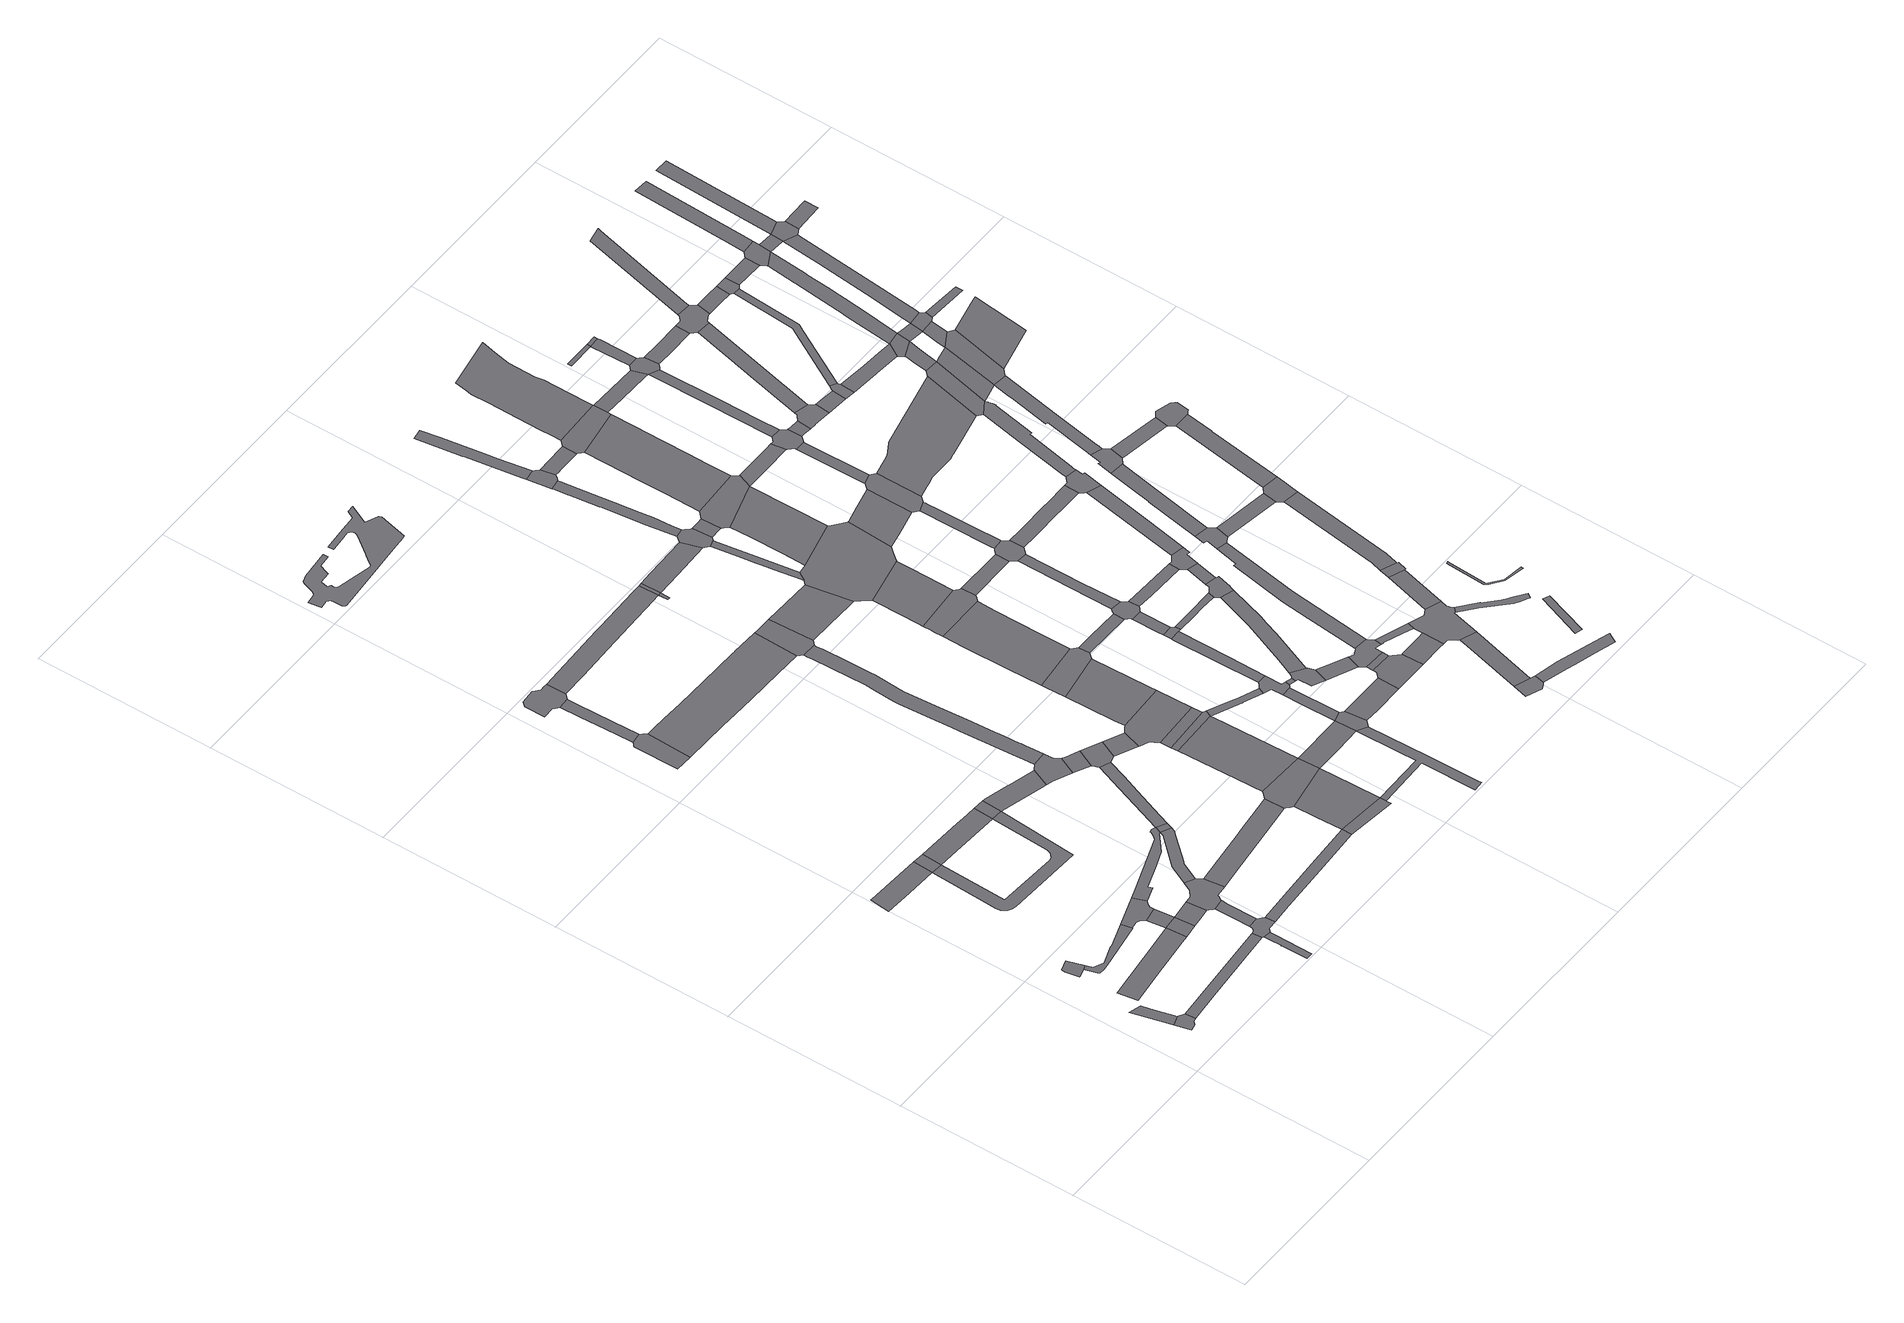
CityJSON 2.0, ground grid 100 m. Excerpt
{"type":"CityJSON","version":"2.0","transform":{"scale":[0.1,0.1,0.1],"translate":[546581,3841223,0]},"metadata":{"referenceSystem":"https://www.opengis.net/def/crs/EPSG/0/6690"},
"CityObjects":{
"road1":{"type":"Road","attributes":{"RoadStructureAttribute.sectionType":"1"},"geometry":[{"type":"MultiSurface","lod":"1","boundaries":[[[0,1,2,3,4,5]]]}]},
"road2":{"type":"Road","geometry":[{"type":"MultiSurface","lod":"1","boundaries":[[[3,2,6,7,8,9,10,11,12,13]]]}]},
"road3":{"type":"Road","geometry":[{"type":"MultiSurface","lod":"1","boundaries":[[[14,15,16,17,18,19]]]}]},
"road4":{"type":"Road","attributes":{"RoadStructureAttribute.sectionType":"1"},"geometry":[{"type":"MultiSurface","lod":"1","boundaries":[[[20,21,22,23,24,25,26]]]}]},
"road5":{"type":"Road","attributes":{"RoadStructureAttribute.sectionType":"1"},"geometry":[{"type":"MultiSurface","lod":"1","boundaries":[[[27,28,29,30,31,32,19,18,33,34,35,36,37,38]]]}]},
"road6":{"type":"Road","attributes":{"RoadStructureAttribute.sectionType":"1"},"geometry":[{"type":"MultiSurface","lod":"1","boundaries":[[[39,40,41,13,12,42,43,44]]]}]},
"road7":{"type":"Road","attributes":{"RoadStructureAttribute.sectionType":"1"},"geometry":[{"type":"MultiSurface","lod":"1","boundaries":[[[45,46,47,48,49,50,51]]]}]},
"road8":{"type":"Road","geometry":[{"type":"MultiSurface","lod":"1","boundaries":[[[52,20,26,53]]]}]},
"road9":{"type":"Road","geometry":[{"type":"MultiSurface","lod":"1","boundaries":[[[51,50,54,55]]]}]},
"road10":{"type":"Road","geometry":[{"type":"MultiSurface","lod":"1","boundaries":[[[56,27,38,57,58,59,60,61,62,63,64]]]}]},
"road11":{"type":"Road","attributes":{"RoadStructureAttribute.sectionType":"1"},"geometry":[{"type":"MultiSurface","lod":"1","boundaries":[[[61,60,20,52]]]}]},
"road12":{"type":"Road","attributes":{"RoadStructureAttribute.sectionType":"1"},"geometry":[{"type":"MultiSurface","lod":"1","boundaries":[[[65,66,67,68,69,70,71,72,73,74]]]}]},
"road13":{"type":"Road","attributes":{"RoadStructureAttribute.sectionType":"1"},"geometry":[{"type":"MultiSurface","lod":"1","boundaries":[[[75,52,53,76,77]]]}]},
"road14":{"type":"Road","attributes":{"RoadStructureAttribute.sectionType":"1"},"geometry":[{"type":"MultiSurface","lod":"1","boundaries":[[[50,78,79,80,81,82,83,84,85,86,87,88,89,90,91,92,93,54]]]}]},
"road15":{"type":"Road","geometry":[{"type":"MultiSurface","lod":"1","boundaries":[[[94,95,96,97,39,44,65,74,98,99,100]]]}]},
"road16":{"type":"Road","attributes":{"RoadStructureAttribute.sectionType":"1"},"geometry":[{"type":"MultiSurface","lod":"1","boundaries":[[[101,102,103,104,95,94]]]}]},
"road17":{"type":"Road","attributes":{"RoadStructureAttribute.sectionType":"1"},"geometry":[{"type":"MultiSurface","lod":"1","boundaries":[[[105,106,107,55,54,108,87,109]]]}]},
"road18":{"type":"Road","geometry":[{"type":"MultiSurface","lod":"1","boundaries":[[[110,111,112,113,114,75,77,115,116,103,102,117,118,119,120,121,122,123,124,125]]]}]},
"road19":{"type":"Road","geometry":[{"type":"MultiSurface","lod":"1","boundaries":[[[126,127,128,129,130,131,132,133,134]]]}]},
"road20":{"type":"Road","attributes":{"RoadStructureAttribute.sectionType":"1"},"geometry":[{"type":"MultiSurface","lod":"1","boundaries":[[[135,136,137,138,139,140,56,64,141,142,143,144,145,146,147]]]}]},
"road21":{"type":"Road","attributes":{"RoadStructureAttribute.sectionType":"1"},"geometry":[{"type":"MultiSurface","lod":"1","boundaries":[[[148,149,150,151,152,153,154,155,128,127]]]}]},
"road22":{"type":"Road","geometry":[{"type":"MultiSurface","lod":"1","boundaries":[[[156,157,158,159,160,161,162,163,164,165,166,152,151,167,168,169,170]]]}]},
"road23":{"type":"Road","geometry":[{"type":"MultiSurface","lod":"1","boundaries":[[[109,87,86,171]]]}]},
"road24":{"type":"Road","attributes":{"RoadStructureAttribute.sectionType":"1"},"geometry":[{"type":"MultiSurface","lod":"1","boundaries":[[[146,172,173,110,125,174,175,176,177,178,179]]]}]},
"road25":{"type":"Road","attributes":{"RoadStructureAttribute.sectionType":"1"},"geometry":[{"type":"MultiSurface","lod":"1","boundaries":[[[180,181,182,100,99,183,184,185]]]}]},
"road26":{"type":"Road","geometry":[{"type":"MultiSurface","lod":"1","boundaries":[[[147,146,179,186]]]}]},
"road27":{"type":"Road","attributes":{"RoadStructureAttribute.sectionType":"1"},"geometry":[{"type":"MultiSurface","lod":"1","boundaries":[[[187,188,189,171,86,190,191,192,193,194]]]}]},
"road28":{"type":"Road","attributes":{"RoadStructureAttribute.sectionType":"1"},"geometry":[{"type":"MultiSurface","lod":"1","boundaries":[[[195,196,197,198,122,121,199,200,201]]]}]},
"road29":{"type":"Road","attributes":{"RoadStructureAttribute.sectionType":"1"},"geometry":[{"type":"MultiSurface","lod":"1","boundaries":[[[202,203,204,205,206,207,208,209,210,134,133,211,212,213,214,215,216,217,218]]]}]},
"road30":{"type":"Road","attributes":{"RoadStructureAttribute.sectionType":"1"},"geometry":[{"type":"MultiSurface","lod":"1","boundaries":[[[219,220,221,222,147,186,223,224,225,226]]]}]},
"road31":{"type":"Road","geometry":[{"type":"MultiSurface","lod":"1","boundaries":[[[227,228,229,230,231,232,194,193,233,234,235,236,237,238]]]}]},
"road32":{"type":"Road","attributes":{"RoadStructureAttribute.sectionType":"1"},"geometry":[{"type":"MultiSurface","lod":"1","boundaries":[[[239,238,237,240,241,242]]]}]},
"road33":{"type":"Road","attributes":{"RoadStructureAttribute.sectionType":"1"},"geometry":[{"type":"MultiSurface","lod":"1","boundaries":[[[243,244,245,246,247,248,249,170,169,250,251,252,253,254,255]]]}]},
"road34":{"type":"Road","geometry":[{"type":"MultiSurface","lod":"1","boundaries":[[[242,241,256,219,226,257,258,259]]]}]},
"road35":{"type":"Road","geometry":[{"type":"MultiSurface","lod":"1","boundaries":[[[180,185,260,261,262,263]]]}]},
"road36":{"type":"Road","attributes":{"RoadStructureAttribute.sectionType":"1"},"geometry":[{"type":"MultiSurface","lod":"1","boundaries":[[[264,265,266,267,268,269,270,271,272,273,274,275,276,277,278,279,280,281,231,230,282,283,284,285,286,287,288,289,290,291,292,293,294,295,296,297,298,299,300]]]}]},
"road37":{"type":"Road","attributes":{"RoadStructureAttribute.sectionType":"1"},"geometry":[{"type":"MultiSurface","lod":"1","boundaries":[[[301,302,303,304,305,306,307,308,309,310,311,312,313,314,315,316,317,318,319,320,321,322,323,324,325,326,327,328,329,330,331,332,333,334,335,336,337,338,339,340,341,342,343,344,345,346,347,348,349,350,351,352,353,354,355,356,357,358,359,360,361]]]}]},
"road38":{"type":"Road","attributes":{"function":"3","RoadStructureAttribute.sectionType":"1"},"geometry":[{"type":"MultiSurface","lod":"1","boundaries":[[[362,363,364,365,180,263]]]}]},
"road39":{"type":"Road","attributes":{"RoadStructureAttribute.sectionType":"1"},"geometry":[{"type":"MultiSurface","lod":"1","boundaries":[[[259,258,366,367]]]}]},
"road40":{"type":"Road","geometry":[{"type":"MultiSurface","lod":"1","boundaries":[[[368,369,370,195,201,371,372,364,363,373]]]}]},
"road41":{"type":"Road","attributes":{"function":"3","RoadStructureAttribute.sectionType":"1"},"geometry":[{"type":"MultiSurface","lod":"1","boundaries":[[[374,375,376,377,378,368,373]]]}]},
"road42":{"type":"Road","geometry":[{"type":"MultiSurface","lod":"1","boundaries":[[[379,218,217,264,300,380,381]]]}]},
"road43":{"type":"Road","geometry":[{"type":"MultiSurface","lod":"1","boundaries":[[[382,383,376,375,384]]]}]},
"road44":{"type":"Road","attributes":{"RoadStructureAttribute.sectionType":"1"},"geometry":[{"type":"MultiSurface","lod":"1","boundaries":[[[385,386,387,388,367,366,389,390,391,392,393]]]}]},
"road45":{"type":"Road","geometry":[{"type":"MultiSurface","lod":"1","boundaries":[[[394,393,392,383,382]]]}]},
"road46":{"type":"Road","geometry":[{"type":"MultiSurface","lod":"1","boundaries":[[[395,396,397,398,255]]]}]},
"road47":{"type":"Road","attributes":{"RoadStructureAttribute.sectionType":"1"},"geometry":[{"type":"MultiSurface","lod":"1","boundaries":[[[399,243,255,398]]]}]},
"road48":{"type":"Road","attributes":{"RoadStructureAttribute.sectionType":"1"},"geometry":[{"type":"MultiSurface","lod":"1","boundaries":[[[400,401,402,263,262,403,404,405,406,407,408]]]}]},
"road49":{"type":"Road","attributes":{"function":"3","RoadStructureAttribute.sectionType":"1"},"geometry":[{"type":"MultiSurface","lod":"1","boundaries":[[[409,410,411,412,386,385]]]}]},
"road50":{"type":"Road","attributes":{"RoadStructureAttribute.sectionType":"1"},"geometry":[{"type":"MultiSurface","lod":"1","boundaries":[[[413,373,363,414,400]]]}]},
"road51":{"type":"Road","attributes":{"RoadStructureAttribute.sectionType":"1"},"geometry":[{"type":"MultiSurface","lod":"1","boundaries":[[[415,381,380,416,417,418,419]]]}]},
"road52":{"type":"Road","geometry":[{"type":"MultiSurface","lod":"1","boundaries":[[[420,421,422,423,411,410,424,425,426]]]}]},
"road53":{"type":"Road","attributes":{"RoadStructureAttribute.sectionType":"1"},"geometry":[{"type":"MultiSurface","lod":"1","boundaries":[[[427,428,429,399,398,430,431]]]}]},
"road54":{"type":"Road","attributes":{"RoadStructureAttribute.sectionType":"1"},"geometry":[{"type":"MultiSurface","lod":"1","boundaries":[[[432,433,384,375,434,435,436,437,438]]]}]},
"road55":{"type":"Road","attributes":{"function":"3","RoadStructureAttribute.sectionType":"1"},"geometry":[{"type":"MultiSurface","lod":"1","boundaries":[[[439,440,441,422,421,442,443,444]]]}]},
"road56":{"type":"Road","geometry":[{"type":"MultiSurface","lod":"1","boundaries":[[[445,413,400,408,446,447]]]}]},
"road57":{"type":"Road","attributes":{"RoadStructureAttribute.sectionType":"1"},"geometry":[{"type":"MultiSurface","lod":"1","boundaries":[[[448,449,450,413,445]]]}]},
"road58":{"type":"Road","geometry":[{"type":"MultiSurface","lod":"1","boundaries":[[[451,452,453,454,455,456,457,439,444,458,459,460,461]]]}]},
"road59":{"type":"Road","attributes":{"RoadStructureAttribute.sectionType":"1"},"geometry":[{"type":"MultiSurface","lod":"1","boundaries":[[[462,463,464,465,466,467,468,469,470,471,472,473,474]]]}]},
"road60":{"type":"Road","geometry":[{"type":"MultiSurface","lod":"1","boundaries":[[[475,476,477,438,437,478,479,480,449,448,481,482,483,484,485,486]]]}]},
"road61":{"type":"Road","attributes":{"function":"3","RoadStructureAttribute.sectionType":"1"},"geometry":[{"type":"MultiSurface","lod":"1","boundaries":[[[487,488,489,490,491,492,493,494,455,454]]]}]},
"road62":{"type":"Road","geometry":[{"type":"MultiSurface","lod":"1","boundaries":[[[495,496,497,498,499,427,431,500,501,467,466,502,503,504]]]}]},
"road63":{"type":"Road","attributes":{"RoadStructureAttribute.sectionType":"1"},"geometry":[{"type":"MultiSurface","lod":"1","boundaries":[[[483,482,505,506]]]}]},
"road64":{"type":"Road","attributes":{"RoadStructureAttribute.sectionType":"1"},"geometry":[{"type":"MultiSurface","lod":"1","boundaries":[[[507,426,425,508,509]]]}]},
"road65":{"type":"Road","attributes":{"RoadStructureAttribute.sectionType":"1"},"geometry":[{"type":"MultiSurface","lod":"1","boundaries":[[[510,447,446,511,512,513,514]]]}]},
"road66":{"type":"Road","attributes":{"RoadStructureAttribute.sectionType":"1"},"geometry":[{"type":"MultiSurface","lod":"1","boundaries":[[[515,516,517,518,519,520,521,522,523,524,525,526,527,528,529,498,497]]]}]},
"road67":{"type":"Road","attributes":{"RoadStructureAttribute.sectionType":"1"},"geometry":[{"type":"MultiSurface","lod":"1","boundaries":[[[530,531,532,533,475,486]]]}]},
"road68":{"type":"Road","geometry":[{"type":"MultiSurface","lod":"1","boundaries":[[[534,535,536,537,538,474,473,539,419,418,540,491,490,541,542,543,544]]]}]},
"road69":{"type":"Road","attributes":{"RoadStructureAttribute.sectionType":"1"},"geometry":[{"type":"MultiSurface","lod":"1","boundaries":[[[545,546,547,504,503,548,549,550,551]]]}]},
"road70":{"type":"Road","geometry":[{"type":"MultiSurface","lod":"1","boundaries":[[[552,553,554,506,505,555,556,557,558,559,560,561,562]]]}]},
"road71":{"type":"Road","geometry":[{"type":"MultiSurface","lod":"1","boundaries":[[[563,564,565,522,521,566,567,568]]]}]},
"road72":{"type":"Road","geometry":[{"type":"MultiSurface","lod":"1","boundaries":[[[569,570,571,532,531,572,573,574,575]]]}]},
"road73":{"type":"Road","attributes":{"RoadStructureAttribute.sectionType":"1"},"geometry":[{"type":"MultiSurface","lod":"1","boundaries":[[[576,577,578,571,570]]]}]},
"road74":{"type":"Road","attributes":{"RoadStructureAttribute.sectionType":"1"},"geometry":[{"type":"MultiSurface","lod":"1","boundaries":[[[579,580,581,582,583,584,585,586,565,564]]]}]},
"road75":{"type":"Road","attributes":{"RoadStructureAttribute.sectionType":"1"},"geometry":[{"type":"MultiSurface","lod":"1","boundaries":[[[587,560,559,588,589]]]}]},
"road76":{"type":"Road","attributes":{"function":"3","RoadStructureAttribute.sectionType":"1"},"geometry":[{"type":"MultiSurface","lod":"1","boundaries":[[[590,591,592,593,594,537,536]]]}]},
"road77":{"type":"Road","attributes":{"RoadStructureAttribute.sectionType":"1"},"geometry":[{"type":"MultiSurface","lod":"1","boundaries":[[[595,596,461,460,597,598,599,600]]]}]},
"road78":{"type":"Road","geometry":[{"type":"MultiSurface","lod":"1","boundaries":[[[601,602,603,509,508,604,605,606,577,576,607,608,609,610,611,612,613]]]}]},
"road79":{"type":"Road","attributes":{"RoadStructureAttribute.sectionType":"1"},"geometry":[{"type":"MultiSurface","lod":"1","boundaries":[[[614,615,616,617,568,567,618,619,620,621]]]}]},
"road80":{"type":"Road","geometry":[{"type":"MultiSurface","lod":"1","boundaries":[[[622,623,514,513,624,625,626,627,628]]]}]},
"road81":{"type":"Road","geometry":[{"type":"MultiSurface","lod":"1","boundaries":[[[629,630,631,632,545,551,633,592,591,634]]]}]},
"road82":{"type":"Road","attributes":{"RoadStructureAttribute.sectionType":"1"},"geometry":[{"type":"MultiSurface","lod":"1","boundaries":[[[635,622,628,636]]]}]},
"road83":{"type":"Road","attributes":{"RoadStructureAttribute.sectionType":"1"},"geometry":[{"type":"MultiSurface","lod":"1","boundaries":[[[637,638,639,640,552,562,641,642,643,644,645]]]}]},
"road84":{"type":"Road","attributes":{"RoadStructureAttribute.sectionType":"1"},"geometry":[{"type":"MultiSurface","lod":"1","boundaries":[[[646,647,601,613,648,649]]]}]},
"road85":{"type":"Road","attributes":{"RoadStructureAttribute.sectionType":"1"},"geometry":[{"type":"MultiSurface","lod":"1","boundaries":[[[650,575,574,651,652,653,654]]]}]},
"road86":{"type":"Road","geometry":[{"type":"MultiSurface","lod":"1","boundaries":[[[655,656,657,658,589,588,659,635,636,660,661,662,663,664]]]}]},
"road87":{"type":"Road","geometry":[{"type":"MultiSurface","lod":"1","boundaries":[[[665,666,667,668,669,670,671]]]}]},
"road88":{"type":"Road","geometry":[{"type":"MultiSurface","lod":"1","boundaries":[[[672,673,674,675,676,677,600,599,678,646,649,679,680]]]}]},
"road89":{"type":"Road","attributes":{"function":"3","RoadStructureAttribute.sectionType":"1"},"geometry":[{"type":"MultiSurface","lod":"1","boundaries":[[[681,682,683,684,685,686,687,688,689,631,630]]]}]},
"road90":{"type":"Road","attributes":{"RoadStructureAttribute.sectionType":"1"},"geometry":[{"type":"MultiSurface","lod":"1","boundaries":[[[690,691,692,544,543,693,694]]]}]},
"road91":{"type":"Road","attributes":{"RoadStructureAttribute.sectionType":"1"},"geometry":[{"type":"MultiSurface","lod":"1","boundaries":[[[695,610,609,696,697,698]]]}]},
"road92":{"type":"Road","attributes":{"RoadStructureAttribute.sectionType":"1"},"geometry":[{"type":"MultiSurface","lod":"1","boundaries":[[[699,700,701,626,625,702,703]]]}]},
"road93":{"type":"Road","attributes":{"RoadStructureAttribute.sectionType":"1"},"geometry":[{"type":"MultiSurface","lod":"1","boundaries":[[[704,665,671,705]]]}]},
"road94":{"type":"Road","attributes":{"RoadStructureAttribute.sectionType":"1"},"geometry":[{"type":"MultiSurface","lod":"1","boundaries":[[[706,707,663,662,708,709,710,711,712]]]}]},
"road95":{"type":"Road","attributes":{"RoadStructureAttribute.sectionType":"1"},"geometry":[{"type":"MultiSurface","lod":"1","boundaries":[[[713,714,715,716,717,718,719,720,721,722,675,674]]]}]},
"road96":{"type":"Road","geometry":[{"type":"MultiSurface","lod":"1","boundaries":[[[723,724,725,726,654,653,727,728,637,645,729,730,731,732,733]]]}]},
"road97":{"type":"Road","geometry":[{"type":"MultiSurface","lod":"1","boundaries":[[[734,735,736,737,614,621,738,739,686,685,740,741]]]}]},
"road98":{"type":"Road","attributes":{"RoadStructureAttribute.sectionType":"1"},"geometry":[{"type":"MultiSurface","lod":"1","boundaries":[[[742,743,744,634,591,745,746,747,748,749,750]]]}]},
"road99":{"type":"Road","attributes":{"RoadStructureAttribute.sectionType":"1"},"geometry":[{"type":"MultiSurface","lod":"1","boundaries":[[[751,723,733,752]]]}]},
"road100":{"type":"Road","attributes":{"RoadStructureAttribute.sectionType":"1"},"geometry":[{"type":"MultiSurface","lod":"1","boundaries":[[[753,754,755,756,757,655,664,758,759]]]}]},
"road101":{"type":"Road","geometry":[{"type":"MultiSurface","lod":"1","boundaries":[[[760,761,762,690,694,763,719,718,764,765]]]}]},
"road102":{"type":"Road","geometry":[{"type":"MultiSurface","lod":"1","boundaries":[[[766,767,768,769,698,697,770,771,751,752,772,773,774,775]]]}]},
"road103":{"type":"Road","attributes":{"RoadStructureAttribute.sectionType":"1"},"geometry":[{"type":"MultiSurface","lod":"1","boundaries":[[[776,777,778,779,780,781,782,783,670,669]]]}]},
"road104":{"type":"Road","geometry":[{"type":"MultiSurface","lod":"1","boundaries":[[[784,785,712,711,699,703,786,787,704,705,788,789,790,791,792,793,794,795]]]}]},
"road105":{"type":"Road","attributes":{"function":"3","RoadStructureAttribute.sectionType":"1"},"geometry":[{"type":"MultiSurface","lod":"1","boundaries":[[[796,797,798,799,800,801,802,803,804,805,806,807,808,809,735,734]]]}]},
"road106":{"type":"Road","attributes":{"RoadStructureAttribute.sectionType":"1"},"geometry":[{"type":"MultiSurface","lod":"1","boundaries":[[[810,811,812,680,679,813,814,815,816,817]]]}]},
"road107":{"type":"Road","attributes":{"RoadStructureAttribute.sectionType":"1"},"geometry":[{"type":"MultiSurface","lod":"1","boundaries":[[[818,819,820,762,761]]]}]},
"road108":{"type":"Road","geometry":[{"type":"MultiSurface","lod":"1","boundaries":[[[821,822,823,750,749,824,825,826,819,818,827,828,829,830,831]]]}]},
"road109":{"type":"Road","attributes":{"RoadStructureAttribute.sectionType":"1"},"geometry":[{"type":"MultiSurface","lod":"1","boundaries":[[[832,795,794,833]]]}]},
"road110":{"type":"Road","attributes":{"RoadStructureAttribute.sectionType":"1"},"geometry":[{"type":"MultiSurface","lod":"1","boundaries":[[[834,835,766,775,836,837,838]]]}]},
"road111":{"type":"Road","geometry":[{"type":"MultiSurface","lod":"1","boundaries":[[[839,840,841,753,759,842,843,844,845,846,847]]]}]},
"road112":{"type":"Road","attributes":{"RoadStructureAttribute.sectionType":"1"},"geometry":[{"type":"MultiSurface","lod":"1","boundaries":[[[848,741,740,849,850,851,852]]]}]},
"road113":{"type":"Road","attributes":{"RoadStructureAttribute.sectionType":"1"},"geometry":[{"type":"MultiSurface","lod":"1","boundaries":[[[853,854,855,856,857,858,790,789,859,860,861,862,863,864,865]]]}]},
"road114":{"type":"Road","attributes":{"RoadStructureAttribute.sectionType":"1"},"geometry":[{"type":"MultiSurface","lod":"1","boundaries":[[[866,829,828,867,868,869]]]}]},
"road115":{"type":"Road","attributes":{"RoadStructureAttribute.sectionType":"1"},"geometry":[{"type":"MultiSurface","lod":"1","boundaries":[[[870,871,872,873,874,875,876,877]]]}]},
"road116":{"type":"Road","attributes":{"RoadStructureAttribute.sectionType":"1"},"geometry":[{"type":"MultiSurface","lod":"1","boundaries":[[[851,878,879,880,821,831,881,882,883]]]}]},
"road117":{"type":"Road","geometry":[{"type":"MultiSurface","lod":"1","boundaries":[[[884,832,833,885,886,887]]]}]},
"road118":{"type":"Road","geometry":[{"type":"MultiSurface","lod":"1","boundaries":[[[888,889,890,891,892,817,816,893,834,838,894,895,896,897]]]}]},
"road119":{"type":"Road","geometry":[{"type":"MultiSurface","lod":"1","boundaries":[[[898,899,900,869,868,901,902,903,904,905,906,907]]]}]},
"road120":{"type":"Road","attributes":{"RoadStructureAttribute.sectionType":"1"},"geometry":[{"type":"MultiSurface","lod":"1","boundaries":[[[908,909,910,911,839,847,912,913,914]]]}]},
"road121":{"type":"Road","geometry":[{"type":"MultiSurface","lod":"1","boundaries":[[[915,916,917,918,919]]]}]},
"road122":{"type":"Road","geometry":[{"type":"MultiSurface","lod":"1","boundaries":[[[920,852,851,883,921,922,923,924,925]]]}]},
"road123":{"type":"Road","attributes":{"RoadStructureAttribute.sectionType":"1"},"geometry":[{"type":"MultiSurface","lod":"1","boundaries":[[[926,927,928,929,930,931,765,764,932,933,934,935,936,937,938,939]]]}]},
"road124":{"type":"Road","attributes":{"RoadStructureAttribute.sectionType":"1"},"geometry":[{"type":"MultiSurface","lod":"1","boundaries":[[[845,844,940,941]]]}]},
"road125":{"type":"Road","attributes":{"RoadStructureAttribute.sectionType":"1"},"geometry":[{"type":"MultiSurface","lod":"1","boundaries":[[[942,943,918,944,945,920,925]]]}]},
"road126":{"type":"Road","attributes":{"RoadStructureAttribute.sectionType":"1"},"geometry":[{"type":"MultiSurface","lod":"1","boundaries":[[[946,947,884,887,948,949,950]]]}]},
"road127":{"type":"Road","attributes":{"RoadStructureAttribute.sectionType":"1"},"geometry":[{"type":"MultiSurface","lod":"1","boundaries":[[[951,952,953,954,955,956,957,958,959,960,961]]]}]},
"road128":{"type":"Road","attributes":{"RoadStructureAttribute.sectionType":"1"},"geometry":[{"type":"MultiSurface","lod":"1","boundaries":[[[905,904,962,963]]]}]},
"road129":{"type":"Road","geometry":[{"type":"MultiSurface","lod":"1","boundaries":[[[964,919,918,943]]]}]},
"road130":{"type":"Road","geometry":[{"type":"MultiSurface","lod":"1","boundaries":[[[965,966,967,968,908,914,969,970,971,972]]]}]},
"road131":{"type":"Road","attributes":{"RoadStructureAttribute.sectionType":"1"},"geometry":[{"type":"MultiSurface","lod":"1","boundaries":[[[973,974,975,976,977,978,979,980,981,982,983,984,985,986,888,897]]]}]},
"road132":{"type":"Road","geometry":[{"type":"MultiSurface","lod":"1","boundaries":[[[987,988,989,963,962,990,991,992]]]}]},
"road133":{"type":"Road","attributes":{"RoadStructureAttribute.sectionType":"1"},"geometry":[{"type":"MultiSurface","lod":"1","boundaries":[[[993,994,995,898,907,996,997]]]}]},
"road134":{"type":"Road","attributes":{"RoadStructureAttribute.sectionType":"1"},"geometry":[{"type":"MultiSurface","lod":"1","boundaries":[[[998,999,923,922,1000,1001,1002,1003,1004]]]}]},
"road135":{"type":"Road","geometry":[{"type":"MultiSurface","lod":"1","boundaries":[[[1005,941,940,1006,946,950,1007,1008,1009]]]}]},
"road136":{"type":"Road","attributes":{"RoadStructureAttribute.sectionType":"1"},"geometry":[{"type":"MultiSurface","lod":"1","boundaries":[[[1010,1011,1012,1013,1014,1015,1016,965,972,1017,1018,1019,1020]]]}]},
"road137":{"type":"Road","attributes":{"RoadStructureAttribute.sectionType":"1"},"geometry":[{"type":"MultiSurface","lod":"1","boundaries":[[[1021,970,969,1022,1023,1024]]]}]},
"road138":{"type":"Road","geometry":[{"type":"MultiSurface","lod":"1","boundaries":[[[1025,926,939,984,983,1026]]]}]},
"road139":{"type":"Road","attributes":{"RoadStructureAttribute.sectionType":"1"},"geometry":[{"type":"MultiSurface","lod":"1","boundaries":[[[1027,1028,991,990,1029,1030,1031,1032,1033]]]}]},
"road140":{"type":"Road","geometry":[{"type":"MultiSurface","lod":"1","boundaries":[[[1034,1035,1036,1037,1038,1004,1003,993,997,1039,1040,1041,1042,1043,1044,1045]]]}]},
"road141":{"type":"Road","attributes":{"RoadStructureAttribute.sectionType":"1"},"geometry":[{"type":"MultiSurface","lod":"1","boundaries":[[[1046,1005,1009,1047,1048,1049]]]}]},
"road142":{"type":"Road","attributes":{"RoadStructureAttribute.sectionType":"1"},"geometry":[{"type":"MultiSurface","lod":"1","boundaries":[[[1050,1051,1052,987,992,1053,1054,1055,1056,1057]]]}]},
"road143":{"type":"Road","geometry":[{"type":"MultiSurface","lod":"1","boundaries":[[[1058,1059,1060,1026,983,1061,1010]]]}]},
"road144":{"type":"Road","attributes":{"RoadStructureAttribute.sectionType":"1"},"geometry":[{"type":"MultiSurface","lod":"1","boundaries":[[[1062,1063,1064,1065,1066,1067,1025,1026]]]}]},
"road145":{"type":"Road","attributes":{"RoadStructureAttribute.sectionType":"1"},"geometry":[{"type":"MultiSurface","lod":"1","boundaries":[[[1068,1043,1042,1069,1070,1071]]]}]},
"road146":{"type":"Road","geometry":[{"type":"MultiSurface","lod":"1","boundaries":[[[1072,1033,1032,1064,1063]]]}]},
"road147":{"type":"Road","geometry":[{"type":"MultiSurface","lod":"1","boundaries":[[[1073,1074,1024,1023,1075,1046,1049,1076,1077,1078,1079,1080,1081,1082]]]}]},
"road148":{"type":"Road","geometry":[{"type":"MultiSurface","lod":"1","boundaries":[[[1083,1058,1010,1020,1084,1085,1086]]]}]},
"road149":{"type":"Road","attributes":{"RoadStructureAttribute.sectionType":"1"},"geometry":[{"type":"MultiSurface","lod":"1","boundaries":[[[1087,1088,1089,1090,1091,1034,1045]]]}]},
"road150":{"type":"Road","attributes":{"RoadStructureAttribute.sectionType":"1"},"geometry":[{"type":"MultiSurface","lod":"1","boundaries":[[[1092,1072,1063,1093,1094,1095]]]}]},
"road151":{"type":"Road","geometry":[{"type":"MultiSurface","lod":"1","boundaries":[[[1071,1070,1096,1050,1057,1097,1098,1099,1100,1101]]]}]},
"road152":{"type":"Road","attributes":{"RoadStructureAttribute.sectionType":"1"},"geometry":[{"type":"MultiSurface","lod":"1","boundaries":[[[1102,1094,1103,1104,1058,1083]]]}]},
"road153":{"type":"Road","geometry":[{"type":"MultiSurface","lod":"1","boundaries":[[[1105,1106,1107,1095,1094,1102,1108,1109]]]}]},
"road154":{"type":"Road","attributes":{"RoadStructureAttribute.sectionType":"1"},"geometry":[{"type":"MultiSurface","lod":"1","boundaries":[[[1110,1111,1112,1113,1114,1115,1116,1117,1118,1119,1120,1121,1122,1123,1124,1125,1033,1072]]]}]},
"road155":{"type":"Road","attributes":{"RoadStructureAttribute.sectionType":"1"},"geometry":[{"type":"MultiSurface","lod":"1","boundaries":[[[1126,1101,1100,1127,1128,1129]]]}]},
"road156":{"type":"Road","attributes":{"RoadStructureAttribute.sectionType":"1"},"geometry":[{"type":"MultiSurface","lod":"1","boundaries":[[[1130,1131,1132,1133,1086,1085,1134,1135]]]}]},
"road157":{"type":"Road","geometry":[{"type":"MultiSurface","lod":"1","boundaries":[[[1109,1108,1136,1137]]]}]},
"road158":{"type":"Road","geometry":[{"type":"MultiSurface","lod":"1","boundaries":[[[1138,1139,1140,1141,1129,1128,1142,1120,1119,1143]]]}]},
"road159":{"type":"Road","attributes":{"RoadStructureAttribute.sectionType":"1"},"geometry":[{"type":"MultiSurface","lod":"1","boundaries":[[[1144,1145,1146,1147,1095,1107,1148,1149]]]}]},
"road160":{"type":"Road","attributes":{"RoadStructureAttribute.sectionType":"1"},"geometry":[{"type":"MultiSurface","lod":"1","boundaries":[[[1150,1143,1119,1151,1144,1152]]]}]},
"road161":{"type":"Road","attributes":{"RoadStructureAttribute.sectionType":"1"},"geometry":[{"type":"MultiSurface","lod":"1","boundaries":[[[1153,1154,1140,1139,1155,1156]]]}]},
"road162":{"type":"Road","geometry":[{"type":"MultiSurface","lod":"1","boundaries":[[[1157,1158,1159,1152,1144,1149,1160,1161,1162,1163]]]}]},
"road163":{"type":"Road","attributes":{"RoadStructureAttribute.sectionType":"1"},"geometry":[{"type":"MultiSurface","lod":"1","boundaries":[[[1164,1165,1152,1159,1166,1167]]]}]},
"road164":{"type":"Road","attributes":{"RoadStructureAttribute.sectionType":"1"},"geometry":[{"type":"MultiSurface","lod":"1","boundaries":[[[1168,1169,1163,1162,1170,1171]]]}]}
},
"vertices":[
[129,484,0],[166,335,0],[184,265,0],[237,285,0],[208,399,0],[193,463,0],
[197,214,0],[204,189,0],[207,177,0],[242,186,0],[253,198,0],[257,204,0],[279,206,0],[274,263,0],
[227,923,0],[167,904,0],[165,884,0],[180,808,0],[230,822,0],[255,834,0],
[677,664,0],[577,652,0],[197,604,0],[217,495,0],[403,518,0],[645,548,0],[686,553,0],
[572,852,0],[495,825,0],[433,804,0],[428,807,0],[321,768,0],[268,793,0],[251,755,0],[258,745,0],[281,743,0],[316,748,0],[583,791,0],[585,796,0],
[885,317,0],[700,300,0],[383,272,0],[451,222,0],[797,254,0],[891,262,0],
[19,1899,0],[15,1899,0],[13,1899,0],[1,1788,0],[158,1778,0],[328,1769,0],[332,1880,0],
[757,674,0],[766,563,0],
[393,1765,0],[397,1876,0],
[742,911,0],[610,798,0],[625,801,0],[648,791,0],[663,771,0],[745,785,0],[743,807,0],[752,827,0],[767,840,0],
[898,256,0],[900,221,0],[903,157,0],[900,157,0],[900,152,0],[903,15,0],[903,9,0],[939,9,0],[940,222,0],[940,250,0],
[870,688,0],[822,570,0],[883,577,0],
[318,1518,0],[312,1390,0],[315,1365,0],[322,1353,0],[335,1338,0],[355,1326,0],[380,1321,0],[808,1298,0],[841,1740,0],[778,1743,0],[762,1417,0],[757,1397,0],[749,1385,0],[732,1372,0],[715,1367,0],[382,1389,0],
[974,354,0],[915,353,0],[915,336,0],[901,319,0],[958,269,0],[1008,272,0],[1004,327,0],
[973,524,0],[974,558,0],[912,551,0],[914,436,0],
[701,1859,0],[699,1859,0],[655,1862,0],[511,1759,0],[783,1854,0],
[965,768,0],[947,732,0],[940,718,0],[908,692,0],[898,691,0],[897,565,0],[906,557,0],[975,564,0],[984,574,0],[987,580,0],[991,591,0],[1056,599,0],[1042,709,0],[1039,713,0],[1025,732,0],[1018,742,0],
[267,3403,0],[255,3416,0],[195,3410,0],[188,3402,0],[180,3394,0],[174,3388,0],[176,3138,0],[272,3135,0],[281,3386,0],
[1160,1096,0],[1142,1091,0],[1142,1086,0],[1132,1069,0],[1115,1048,0],[796,930,0],[854,869,0],[844,891,0],[979,940,0],[1068,975,0],[1160,1054,0],[1168,1054,0],[1182,1089,0],
[255,3422,0],[250,3569,0],[242,3766,0],[241,3824,0],[180,3821,0],[184,3711,0],[190,3561,0],[195,3420,0],
[243,3962,0],[221,3961,0],[188,3988,0],[187,3990,0],[108,3983,0],[88,3961,0],[85,3957,0],[88,3845,0],[151,3847,0],[162,3837,0],[179,3822,0],[241,3825,0],[250,3834,0],[268,3852,0],[265,3962,0],
[845,1850,0],
[1159,1029,0],[1017,875,0],[1069,844,0],[1076,850,0],[1104,882,0],[1189,977,0],[1214,1005,0],[1222,1025,0],
[1682,369,0],[1449,355,0],[1177,338,0],[1130,280,0],[1402,296,0],[1684,313,0],
[1235,1060,0],
[1000,1811,0],[999,1812,0],[863,1849,0],[848,1739,0],[852,1738,0],[1081,1676,0],[1106,1669,0],[1150,1770,0],
[1631,781,0],[1394,752,0],[1375,750,0],[1182,726,0],[1219,620,0],[1529,659,0],[1635,671,0],
[956,3368,0],[951,3368,0],[944,3368,0],[709,3374,0],[533,3378,0],[403,3382,0],[339,3384,0],[290,3385,0],[281,3385,0],[276,3135,0],[529,3129,0],[629,3126,0],[689,3124,0],[749,3123,0],[959,3118,0],[1104,3114,0],[1110,3364,0],
[1345,1530,0],[1286,1372,0],[1201,1142,0],[1182,1091,0],[1273,1164,0],[1321,1295,0],[1365,1408,0],[1403,1510,0],
[1266,1748,0],[1264,1769,0],[1264,1772,0],[1263,1796,0],[1183,1791,0],[1156,1774,0],[1132,1661,0],[1137,1660,0],[1141,1659,0],[1200,1632,0],[1241,1613,0],[1287,1712,0],
[1310,1701,0],[1265,1602,0],[1331,1570,0],[1378,1670,0],
[1042,3985,0],[994,3984,0],[720,3976,0],[689,3975,0],[625,3973,0],[579,3972,0],[312,3963,0],[411,3855,0],[619,3862,0],[863,3870,0],[1000,3873,0],[1034,3874,0],[1045,3874,0],
[1333,1564,0],[1433,1518,0],[1441,1520,0],[1487,1619,0],
[1957,282,0],[1956,307,0],[1956,310,0],[1955,345,0],
[1128,3090,0],[1128,3087,0],[1128,3071,0],[1129,3038,0],[1134,2935,0],[1139,2741,0],[1136,2686,0],[1136,2685,0],[1129,2572,0],[1129,2570,0],[1131,2542,0],[1142,2362,0],[1150,2249,0],[1150,2248,0],[1154,2202,0],[1162,2083,0],[1176,1885,0],[1177,1877,0],[1257,1883,0],[1256,1890,0],[1254,1925,0],[1254,1929,0],[1248,2019,0],[1246,2042,0],[1244,2071,0],[1233,2223,0],[1223,2374,0],[1210,2548,0],[1209,2572,0],[1215,2675,0],[1219,2742,0],[1218,2742,0],[1217,2773,0],[1214,2899,0],[1209,3044,0],[1208,3073,0],[1207,3088,0],
[53,5114,0],[95,5120,0],[102,5120,0],[109,5112,0],[115,5105,0],[116,5087,0],[118,5042,0],[128,5028,0],[133,5025,0],[292,5039,0],[580,5064,0],[620,5067,0],[653,5070,0],[660,5073,0],[699,5231,0],[694,5243,0],[623,5275,0],[674,5381,0],[636,5378,0],[615,5337,0],[502,5329,0],[393,5320,0],[395,5289,0],[467,5296,0],[518,5301,0],[528,5297,0],[536,5289,0],[541,5279,0],[541,5269,0],[536,5259,0],[531,5249,0],[458,5150,0],[452,5143,0],[423,5103,0],[413,5088,0],[403,5083,0],[320,5102,0],[210,5128,0],[209,5129,0],[197,5138,0],[196,5142,0],[195,5146,0],[197,5163,0],[179,5171,0],[181,5179,0],[187,5213,0],[249,5216,0],[254,5231,0],[271,5276,0],[340,5283,0],[338,5310,0],[178,5296,0],[161,5290,0],[141,5285,0],[133,5273,0],[132,5268,0],[112,5210,0],[104,5197,0],[92,5190,0],[42,5184,0],[45,5164,0],
[1950,507,0],[1944,688,0],[1673,640,0],[1677,517,0],
[1563,1463,0],[1596,1568,0],
[1666,817,0],[1653,803,0],[1633,783,0],[1641,667,0],[1658,653,0],[1939,807,0],
[1922,1289,0],[1921,1304,0],[1649,1294,0],[1663,894,0],[1664,864,0],
[1136,3363,0],[1231,3112,0],[1221,3361,0],
[1920,1348,0],[1647,1334,0],[1937,1340,0],
[1911,1608,0],[1637,1595,0],[1625,1587,0],[1602,1572,0],[1584,1454,0],[1617,1439,0],[1631,1418,0],[1645,1397,0],[1917,1409,0],
[1919,1374,0],
[1048,3822,0],[1055,3822,0],[1063,3822,0],[1062,3875,0],
[1060,3986,0],
[2244,690,0],[2251,444,0],[2253,350,0],[2254,320,0],[2261,12,0],[2316,16,0],[2315,32,0],[2308,323,0],[2299,662,0],
[1909,1655,0],[1899,1978,0],[1625,1930,0],[1635,1652,0],
[2241,810,0],[2094,688,0],
[1355,3357,0],[1361,3109,0],[1518,3106,0],[1549,3105,0],[1502,3353,0],
[1915,2076,0],[1894,2098,0],[1620,2067,0],[1620,2044,0],[1917,1998,0],[1926,2007,0],[1923,2069,0],
[1383,3995,0],[1141,3988,0],[1099,3987,0],[1205,3879,0],[1419,3886,0],
[2098,1267,0],[2069,1280,0],[2080,1233,0],[2082,1233,0],[2083,1235,0],[2189,1191,0],[2203,1223,0],
[1610,2630,0],[1610,2507,0],[1614,2258,0],[1889,2268,0],[1888,2530,0],[1889,2631,0],
[2295,828,0],[2328,691,0],[2316,810,0],
[2289,1109,0],[2234,1108,0],[2237,1001,0],
[1911,2744,0],[1909,2744,0],[1904,2748,0],[1882,2769,0],[1609,2745,0],[1609,2703,0],[1609,2684,0],[1912,2657,0],[1913,2658,0],[1917,2663,0],[1913,2744,0],
[1553,3422,0],[1528,3600,0],[1497,3794,0],[1485,3871,0],[1485,3875,0],[1449,3862,0],[1470,3719,0],[1485,3621,0],[1489,3597,0],[1504,3500,0],[1517,3417,0],[1524,3374,0],[1553,3420,0],
[2232,1249,0],[2220,1238,0],[2205,1225,0],[2205,1185,0],[2219,1178,0],[2233,1173,0],[2297,1116,0],[2304,1122,0],[2310,1149,0],[2291,1153,0],[2288,1154,0],[2287,1249,0],
[1882,2780,0],[1881,2925,0],[1880,3018,0],[1880,3095,0],[1608,3037,0],[1608,3013,0],[1609,2873,0],[1609,2777,0],
[1487,4004,0],[1467,4023,0],[1455,4034,0],[1408,4026,0],[1387,4000,0],[1426,3881,0],[1447,3863,0],[1491,3882,0],[1499,3890,0],[1491,4000,0],
[2342,1114,0],[2346,1140,0],
[2014,2068,0],[2197,2004,0],[2199,2066,0],
[2412,809,0],[2413,689,0],[2575,690,0],[2586,690,0],[2585,810,0],
[1448,4093,0],[1444,4193,0],[1434,4263,0],[1416,4397,0],[1401,4510,0],[1377,4685,0],[1376,4696,0],[1317,4687,0],[1319,4675,0],[1329,4602,0],[1329,4601,0],[1352,4437,0],[1352,4434,0],[1353,4432,0],[1386,4184,0],
[2286,1461,0],[2283,1749,0],[2224,1748,0],[2224,1734,0],
[1930,3450,0],[1892,3481,0],[1877,3493,0],[1608,3429,0],[1592,3426,0],[1503,3354,0],[1594,3053,0],[1894,3112,0],[1915,3139,0],[1941,3170,0],[1956,3429,0],
[1567,4002,0],[1566,4002,0],[1538,4001,0],[1506,3890,0],[1542,3891,0],[1569,3892,0],[1572,3889,0],
[2368,1168,0],[2361,1152,0],[2353,1145,0],[2357,1110,0],[2358,1109,0],[2361,1035,0],[2410,1010,0],[2430,1001,0],[2455,1081,0],[2443,1120,0],[2439,1122,0],
[1369,4819,0],[1358,4830,0],[1298,4821,0],[1386,4708,0],[1399,4726,0],[1384,4805,0],
[2291,1787,0],[2283,1794,0],[2223,1793,0],[2283,1750,0],[2285,1749,0],[2299,1749,0],[2299,1781,0],
[2281,1972,0],[2220,1971,0],[2223,1824,0],
[1328,5008,0],[1317,5085,0],[1281,5309,0],[1263,5417,0],[1204,5405,0],[1244,5153,0],[1246,5140,0],[1294,4843,0],
[2517,1051,0],[2590,928,0],[2615,1004,0],
[1876,3696,0],[1874,3942,0],[1603,3859,0],[1605,3747,0],[1607,3560,0],
[2060,2743,0],[2010,2743,0],[2010,2663,0],[2059,2664,0],[2189,2663,0],[2188,2742,0],
[2218,2092,0],[2209,2080,0],[2206,2075,0],[2208,1995,0],[2210,1993,0],[2220,1984,0],[2290,1980,0],[2298,1986,0],[2309,1996,0],[2305,2056,0],[2295,2066,0],[2289,2072,0],[2280,2083,0],
[1570,4809,0],[1436,4806,0],[1406,4805,0],[1385,4804,0],[1404,4725,0],[1425,4725,0],[1439,4726,0],[1570,4728,0],
[2612,859,0],[2611,836,0],[2713,690,0],[2782,691,0],[2777,809,0],[2746,840,0],[2732,854,0],
[1889,4039,0],[1877,4052,0],[1603,4038,0],[1592,4027,0],[1591,3872,0],[1905,4023,0],
[2612,896,0],[2733,890,0],
[2580,1720,0],[2512,1514,0],[2497,1477,0],[2408,1259,0],[2542,1371,0],[2571,1448,0],[2587,1490,0],[2589,1493,0],[2654,1696,0],
[2218,2632,0],[2218,2327,0],[2274,2307,0],[2271,2628,0],
[2403,1780,0],[2403,1749,0],[2472,1750,0],[2562,1746,0],[2569,1782,0],
[2679,1009,0],[2679,1007,0],[2643,990,0],[2624,1000,0],[2590,927,0],[2735,935,0],[2741,934,0],[2773,927,0],[2779,968,0],[2759,1003,0],
[2916,259,0],[2894,175,0],[2979,142,0],[3006,156,0],[3018,163,0],[3028,219,0],[3001,226,0],
[2292,2752,0],[2287,2759,0],[2277,2773,0],[2218,2770,0],[2207,2760,0],[2198,2751,0],[2207,2644,0],[2303,2662,0],[2302,2742,0],
[1876,4196,0],[1876,4300,0],[1876,4453,0],[1875,4616,0],[1874,4747,0],[1599,4700,0],[1600,4583,0],[1601,4374,0],[1602,4232,0],
[2180,3481,0],[2056,3453,0],[1964,3431,0],[2025,3188,0],[2181,3223,0],
[2400,2050,0],[2400,1991,0],[2613,1984,0],[2615,2043,0],
[2947,812,0],[2913,811,0],[2781,810,0],[2918,691,0],[2947,691,0],
[3015,642,0],[3100,609,0],
[2902,923,0],[2786,965,0],[2783,924,0],[2789,923,0],[2889,886,0],[2948,864,0],[2958,904,0],
[2277,2784,0],[2273,2940,0],[2269,3146,0],[2267,3193,0],[2267,3208,0],[2266,3219,0],[2211,3196,0],[2211,3191,0],[2214,3026,0],[2218,2783,0],
[2608,1826,0],[2603,1803,0],[2594,1796,0],[2576,1782,0],[2563,1744,0],[2580,1721,0],[2662,1719,0],[2663,1724,0],[2685,1807,0],[2677,1809,0],[2669,1811,0],
[1872,4848,0],[1599,4837,0],[1586,4824,0],[1571,4809,0],[1572,4726,0],[1586,4713,0],[1874,4767,0],[1874,4848,0],
[2121,4023,0],[2029,4023,0],[1912,4023,0],[1890,3942,0],[1913,3941,0],[2054,3942,0],[2121,3943,0],[2170,3943,0],[2156,4023,0],
[2638,1951,0],[2697,1937,0],
[2827,1916,0],[2801,1789,0],[2786,1792,0],[2727,1464,0],[2710,1305,0],[2808,1467,0],[2886,1904,0],
[2273,3522,0],[2263,3530,0],[2206,3512,0],[2199,3207,0],[2291,3248,0],[2292,3507,0],
[2667,2067,0],[2658,2060,0],[2648,2052,0],[2635,2042,0],[2621,1973,0],[2631,1961,0],[2714,2013,0],[2725,2011,0],[2734,2009,0],[2742,2053,0],
[3159,124,0],[3194,112,0],[3322,76,0],[3430,44,0],[3444,70,0],[3459,95,0],[3453,97,0],[3166,187,0],
[3062,883,0],[3045,873,0],[2979,691,0],[3004,657,0],[3141,768,0],[3144,766,0],[3168,789,0],[3167,793,0],[3164,799,0],[3155,824,0],[3165,861,0],[3080,893,0],
[1872,4894,0],[1871,5069,0],[1871,5135,0],[1863,5181,0],[1864,5336,0],[1883,5427,0],[1901,5511,0],[1613,5460,0],[1602,5392,0],[1596,5357,0],[1597,5251,0],[1598,5092,0],[1598,4952,0],[1599,4893,0],
[2593,2741,0],[2587,2741,0],[2393,2741,0],[2394,2662,0],[2581,2661,0],[2592,2661,0],[2744,2660,0],[2744,2741,0],
[2255,3905,0],[2199,3904,0],[2206,3521,0],
[2199,4045,0],[2187,4034,0],[2174,4023,0],[2172,3941,0],[2187,3927,0],[2198,3916,0],[2267,3919,0],[2281,3934,0],[2281,4014,0],[2267,4029,0],[2254,4042,0],
[3148,1153,0],[3232,1121,0],
[2768,2630,0],[2768,2629,0],[2745,2069,0],[2786,2283,0],[2845,2603,0],
[2832,2050,0],[2822,1992,0],[2841,1986,0],[2893,1909,0],[2918,1923,0],[2919,1923,0],[2936,2000,0],[2935,2001,0],[2910,2036,0],
[2008,4843,0],[1990,4764,0],[2163,4759,0],[2189,4757,0],[2162,4839,0],
[3437,568,0],[3378,609,0],[3366,617,0],[3338,636,0],[3265,706,0],[3266,708,0],[3234,693,0],[3355,576,0],[3360,572,0],[3378,562,0],[3421,541,0],[3429,536,0],[3447,561,0],
[2303,4012,0],[2301,3933,0],[2347,3929,0],[2353,4009,0],
[3458,484,0],[3411,354,0],[3365,229,0],[3385,223,0],[3405,216,0],[3448,341,0],[3450,346,0],[3493,470,0],
[2189,4743,0],[2193,4395,0],[2194,4254,0],[2251,4171,0],[2249,4379,0],[2244,4730,0],
[3163,1213,0],[3239,1120,0],[3254,1172,0],[3247,1180,0],
[2794,2769,0],[2786,2763,0],[2779,2757,0],[2777,2755,0],[2764,2741,0],[2760,2640,0],[2865,2714,0],[2860,2715,0],[2851,2716,0],[2857,2758,0],
[2388,4051,0],[2384,4034,0],[2380,4032,0],[2380,3927,0],[2381,3927,0],[2446,3921,0],[2482,3918,0],[2489,4002,0],[2474,4021,0],[2465,4033,0],
[2937,2611,0],[2910,2465,0],[2891,2361,0],[2890,2359,0],[2969,2346,0],[3017,2596,0],[3018,2604,0],
[2022,5104,0],[2022,5093,0],[2022,5081,0],[2178,5085,0],[2178,5105,0],
[2185,4862,0],[2256,4741,0],[2272,4756,0],[2267,4836,0],[2251,4852,0],[2241,4862,0],
[2944,3682,0],[2514,3585,0],[2489,3579,0],[2483,3575,0],[2414,3535,0],[2385,3528,0],[2357,3263,0],[2388,3270,0],[2423,3278,0],[2536,3280,0],[2569,3280,0],[2598,3287,0],[2602,3287,0],[2869,3346,0],
[3238,1875,0],[3250,1953,0],
[2238,5076,0],[2238,5086,0],[2178,5080,0],[2178,5075,0],
[3260,1841,0],[3179,1272,0],[3249,1186,0],[3267,1255,0],[3352,1828,0],
[3458,704,0],[3382,761,0],[3395,987,0],[3395,989,0],[3388,987,0],[3380,986,0],[3372,764,0],[3385,744,0],[3453,699,0],[3566,675,0],[3568,688,0],
[2601,3908,0],[2608,3991,0],
[2238,5106,0],
[2978,2759,0],[2970,2720,0],[2966,2694,0],[2953,2697,0],[3050,2628,0],[3065,2706,0],[3050,2729,0],[3043,2739,0],
[2860,2775,0],[2863,2790,0],[2918,3065,0],[2920,3071,0],[2932,3069,0],[2980,3312,0],[2983,3312,0],[2979,3332,0],[2975,3351,0],[2975,3354,0],[2972,3369,0],[2898,3323,0],[2852,3077,0],[2797,2789,0],
[2626,4021,0],[2620,4011,0],[2618,4008,0],[2659,3903,0],[2666,3984,0],[2660,4002,0],
[2548,4728,0],[2466,4382,0],[2466,4379,0],[2544,4364,0],[2629,4722,0],
[2507,4837,0],[2372,4835,0],[2282,4756,0],[2373,4754,0],[2507,4755,0],[2521,4755,0],[2520,4837,0],
[3282,1977,0],[3240,1872,0],[3360,1879,0],[3366,1918,0],[3373,1964,0],
[3084,3396,0],[3080,3378,0],[3065,3294,0],[3059,3266,0],[3019,3051,0],[3032,3049,0],[2984,2791,0],[3046,2760,0],[3052,2792,0],[3097,3045,0],[3162,3386,0],
[3075,2704,0],[3060,2626,0],[3343,2578,0],[3356,2654,0],
[2971,3708,0],[3048,3704,0],
[2961,3956,0],[2826,3968,0],[2818,3889,0],[2825,3888,0],[2953,3877,0],[2969,3875,0],[3014,3951,0],
[2586,4871,0],[2584,4865,0],[2583,4859,0],[2555,4837,0],[2537,4837,0],[2631,4727,0],[2632,4734,0],[2667,4754,0],[2679,4753,0],[2692,4833,0],[2683,4842,0],[2665,4864,0],
[3367,2545,0],[3437,2388,0],[3437,2390,0],[3460,2544,0],
[2854,4737,0],[2828,4380,0],[2814,4355,0],[2847,4336,0],[2865,4367,0],[2867,4371,0],[2867,4376,0],[2893,4736,0],
[3146,3726,0],[3142,3725,0],[3086,3712,0],[2987,3372,0],
[3069,3819,0],[3081,3884,0],[2991,3844,0],[2989,3832,0],[2984,3793,0],[2971,3712,0],
[2774,4833,0],[2773,4753,0],[2837,4752,0],[2843,4832,0],
[3090,3963,0],
[3388,2678,0],[3370,2665,0],[3355,2561,0],[3475,2554,0],[3481,2558,0],[3484,2560,0],[3494,2631,0],[3491,2631,0],[3488,2636,0],[3474,2654,0],
[3235,3777,0],[3163,3391,0],[3194,3420,0],[3269,3754,0],
[2668,4879,0],[2818,5487,0],[2823,5505,0],[2737,5489,0],[2592,4896,0],
[3122,3958,0],[3109,3881,0],[3170,3873,0],[3181,3950,0],
[2842,4747,0],[2894,4738,0],[2905,4747,0],[2911,4751,0],[2912,4752,0],[2912,4832,0],
[3250,3877,0],[3155,3783,0],[3150,3750,0],
[3264,3952,0],[3261,3956,0],[3261,3957,0],[3271,3891,0],[3278,3934,0],
[3122,4218,0],[3123,4229,0],[3124,4234,0],[3129,4271,0],[3136,4331,0],[3144,4404,0],[3154,4530,0],[3155,4534,0],[3156,4547,0],[3173,4757,0],[3093,4713,0],[3076,4546,0],[3075,4541,0],[3048,4278,0],[3043,4238,0],[3041,4217,0],
[3057,4832,0],[3057,4749,0],[3071,4748,0],[3071,4832,0],
[3499,3805,0],[3437,3792,0],[3426,3789,0],[3408,3785,0],[3443,3477,0],[3462,3482,0],
[3498,3877,0],[3499,3917,0],
[3180,4832,0],[3181,4864,0],[3102,4858,0],[3100,4857,0],[3091,4716,0],[3180,4827,0],
[3265,4751,0],[3246,4531,0],[3215,4233,0],[3186,3987,0],[3263,3978,0],[3339,4720,0],
[3263,4822,0],[3258,4751,0],[3270,4822,0],
[3124,5508,0],[3105,4957,0],[3184,4954,0],[3204,5502,0],
[3375,4818,0],[3350,4846,0],[3349,4847,0],[3342,4721,0],[3372,4738,0],[3373,4739,0],[3376,4817,0],
[3292,5505,0],[3271,4864,0],[3349,4859,0],[3370,5504,0],
[3539,4822,0],[3529,4822,0],[3531,4743,0],[3539,4743,0]
]}
